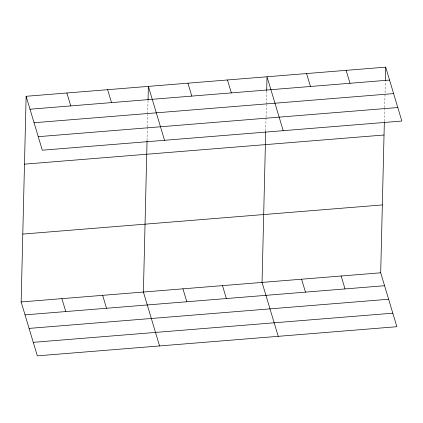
<?xml version="1.0" encoding="UTF-8"?>
<svg xmlns="http://www.w3.org/2000/svg" width="423" height="423" viewBox="0 0 423 423"><rect width="100%" height="100%" fill="white"/><g stroke="black" fill="none" stroke-linecap="round" stroke-linejoin="round"><path stroke-width="0.32" stroke-dasharray="2.12 1.59" d="M147.061 140.542L147.378 127.492M147.394 126.842L147.696 114.443M147.712 113.787L148.024 100.737M265.713 130.924L266.03 117.874M266.046 117.224L266.347 104.825M266.363 104.169L266.675 91.119M384.364 121.306L384.681 108.256M384.697 107.601L385.327 81.502"/><path stroke-width="0.63" d="M384.348 121.961L380.7 272.798L396.874 326.709L37.324 355.854L21.15 301.948L26.126 96.291L385.676 67.146L401.85 121.052L42.3 150.202L26.126 96.291M147.045 141.197L143.397 292.034L159.571 345.945M148.039 100.087L148.373 86.382L164.547 140.288M265.697 131.579L262.049 282.416L278.223 336.327M266.691 90.469L267.024 76.764L283.199 130.67M385.342 80.846L385.676 67.146M30.001 109.213L389.551 80.069M34.062 122.739L393.612 93.594M38.244 136.677L397.794 107.527M24.486 164.156L384.036 135.011M22.794 234.078L382.344 204.933M21.15 301.948L380.7 272.798M25.026 314.871L384.576 285.721M29.087 328.396L388.637 299.246M33.264 342.329L392.814 313.184M346.125 70.35L350.001 83.273M306.575 73.554L310.45 86.482M341.15 276.008L345.025 288.93M301.599 279.212L305.475 292.134M227.474 79.968L231.349 92.891M187.923 83.178L191.799 96.1M222.498 285.625L226.374 298.548M182.948 288.83L186.823 301.752M107.627 89.687L111.503 102.609M66.876 92.986L70.752 105.914M102.646 295.339L106.527 308.261M61.901 298.643L65.777 311.566"/></g></svg>
